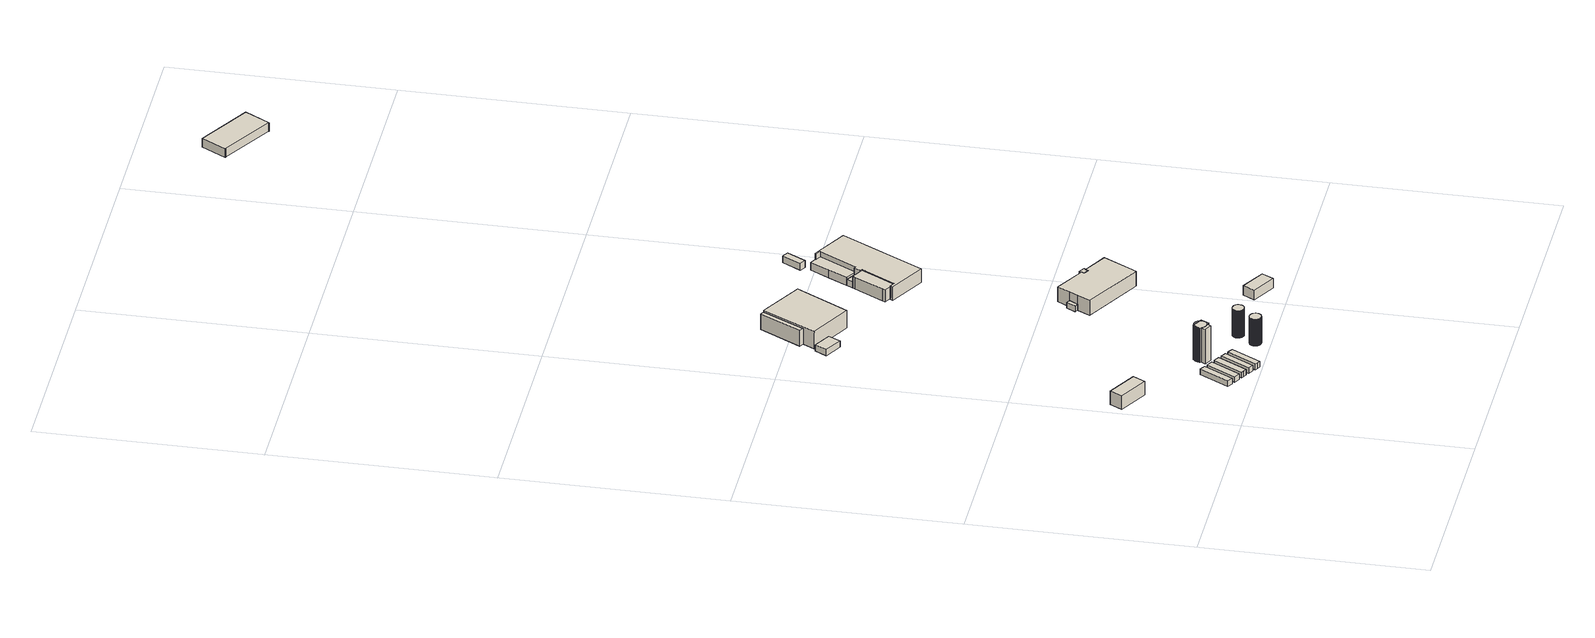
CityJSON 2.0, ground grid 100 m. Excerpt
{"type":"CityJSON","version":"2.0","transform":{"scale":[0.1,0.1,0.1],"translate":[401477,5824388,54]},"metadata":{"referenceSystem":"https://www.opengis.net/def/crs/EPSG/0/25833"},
"CityObjects":{
"building1":{"type":"Building","attributes":{"Gemeindeschluessel":"11000010","BezugspunktDach":"2200","function":"31001_2621","measuredHeight":6.7,"storeysAboveGround":1},"address":[{"country":"Germany","locality":"Berlin","thoroughfareNumber":"5 (5)","thoroughfareName":"Nordring"}],"geometry":[{"type":"Solid","lod":"1","boundaries":[[[[0,1,2,3]],[[4,5,6,7]],[[4,7,3,2]],[[5,4,2,1]],[[6,5,1,0]],[[7,6,0,3]]]]}]},
"building2":{"type":"Building","attributes":{"Gemeindeschluessel":"11000010","BezugspunktDach":"2200","function":"31001_2140","measuredHeight":3.42,"storeysAboveGround":1},"address":[{"country":"Germany","locality":"Berlin","thoroughfareNumber":"5 (12)","thoroughfareName":"Nordring"}],"geometry":[{"type":"Solid","lod":"1","boundaries":[[[[8,9,10,11,12]],[[13,14,15,16,17]],[[13,17,12,11]],[[14,13,11,10]],[[15,14,10,9]],[[16,15,9,8]],[[17,16,8,12]]]]}]},
"building3":{"type":"Building","attributes":{"Gemeindeschluessel":"11000010","BezugspunktDach":"2200","function":"31001_2140","measuredHeight":3.29,"storeysAboveGround":1},"address":[{"country":"Germany","locality":"Berlin","thoroughfareNumber":"5 (13)","thoroughfareName":"Nordring"}],"geometry":[{"type":"Solid","lod":"1","boundaries":[[[[18,19,20,21,22]],[[23,24,25,26,27]],[[23,27,22,21]],[[24,23,21,20]],[[25,24,20,19]],[[26,25,19,18]],[[27,26,18,22]]]]}]},
"building4":{"type":"Building","attributes":{"Gemeindeschluessel":"11000010","BezugspunktDach":"2200","function":"31001_2140","measuredHeight":3.5,"storeysAboveGround":1},"address":[{"country":"Germany","locality":"Berlin","thoroughfareNumber":"5 (14)","thoroughfareName":"Nordring"}],"geometry":[{"type":"Solid","lod":"1","boundaries":[[[[28,29,30,31,32,33]],[[34,35,36,37,38,39]],[[34,39,33,32]],[[35,34,32,31]],[[36,35,31,30]],[[37,36,30,29]],[[38,37,29,28]],[[39,38,28,33]]]]}]},
"building5":{"type":"Building","attributes":{"Gemeindeschluessel":"11000010","BezugspunktDach":"2200","function":"31001_2140","measuredHeight":3.23,"storeysAboveGround":1},"address":[{"country":"Germany","locality":"Berlin","thoroughfareNumber":"5 (15)","thoroughfareName":"Nordring"}],"geometry":[{"type":"Solid","lod":"1","boundaries":[[[[40,41,42,43,44]],[[45,46,47,48,49]],[[45,49,44,43]],[[46,45,43,42]],[[47,46,42,41]],[[48,47,41,40]],[[49,48,40,44]]]]}]},
"building6":{"type":"Building","attributes":{"Gemeindeschluessel":"11000010","BezugspunktDach":"2200","function":"31001_2140","measuredHeight":3.29,"storeysAboveGround":1},"address":[{"country":"Germany","locality":"Berlin","thoroughfareNumber":"5 (16)","thoroughfareName":"Nordring"}],"geometry":[{"type":"Solid","lod":"1","boundaries":[[[[50,51,52,53,54,55]],[[56,57,58,59,60,61]],[[56,61,55,54]],[[57,56,54,53]],[[58,57,53,52]],[[59,58,52,51]],[[60,59,51,50]],[[61,60,50,55]]]]}]},
"building7":{"type":"Building","attributes":{"Gemeindeschluessel":"11000010","BezugspunktDach":"2200","function":"31001_2200","measuredHeight":16.96,"storeysAboveGround":1},"address":[{"country":"Germany","locality":"Berlin","thoroughfareNumber":"5 (17)","thoroughfareName":"Nordring"}],"geometry":[{"type":"Solid","lod":"1","boundaries":[[[[62,63,64,65,66,67,68,69]],[[70,71,72,73,74,75,76,77]],[[70,77,69,68]],[[71,70,68,67]],[[72,71,67,66]],[[73,72,66,65]],[[74,73,65,64]],[[75,74,64,63]],[[76,75,63,62]],[[77,76,62,69]]]]}]},
"building8":{"type":"Building","attributes":{"Gemeindeschluessel":"11000010","BezugspunktDach":"2200","function":"31001_2140","measuredHeight":17.01,"storeysAboveGround":4},"address":[{"country":"Germany","locality":"Berlin","thoroughfareNumber":"5 (18)","thoroughfareName":"Nordring"}],"geometry":[{"type":"MultiSurface","lod":"1","boundaries":[[[78,79,68,80,81,82,83,84,85,86,87,88,89,90,91,92,93,94,95,96,97,98,99,100,101,102,103,104,105,106,107,108,109,110,111,112,113,114,115,116,117,118,119,120,121,122,123,124,125,126,127,128,129]],[[130,131,132,133,134,135,136,137,138,139,140,141,142,143,144,145,146,147,148,149,150,151,152,153,154,155,156,157,158,159,160,161,162,163,164,165,166,167,168,169,170,171,172,173,174,175,176,177,178,70,179,180,181]],[[130,181,129,128]],[[131,130,128,127]],[[132,131,127,126]],[[133,132,126,125]],[[134,133,125,124]],[[135,134,124,123]],[[136,135,123,122]],[[137,136,122,121]],[[138,137,121,120]],[[139,138,120,119]],[[140,139,119,118]],[[141,140,118,117]],[[142,141,117,116]],[[143,142,116,115]],[[144,143,115,114]],[[145,144,114,113]],[[146,145,113,112]],[[147,146,112,111]],[[148,147,111,110]],[[149,148,110,109]],[[150,149,109,108]],[[151,150,108,107]],[[152,151,107,106]],[[153,152,106,105]],[[154,153,105,104]],[[155,154,104,103]],[[156,155,103,102]],[[157,156,102,101]],[[158,157,101,100]],[[159,158,100,99]],[[160,159,99,98]],[[161,160,98,97]],[[162,161,97,96]],[[163,162,96,95]],[[164,163,95,94]],[[165,164,94,93]],[[166,165,93,92]],[[167,166,92,91]],[[168,167,91,90]],[[169,90,89]],[[170,169,89,88]],[[171,170,88,87]],[[172,171,87,86]],[[173,172,86,85]],[[174,173,85,84]],[[175,174,84,83]],[[176,175,83,82]],[[177,176,82,81]],[[178,177,81,80]],[[70,178,80,68]],[[179,70,68,79]],[[180,179,79,78]],[[181,180,78,129]]]}]},
"building9":{"type":"Building","attributes":{"Gemeindeschluessel":"11000010","BezugspunktDach":"2200","function":"31001_2140","measuredHeight":13.08,"storeysAboveGround":3},"address":[{"country":"Germany","locality":"Berlin","thoroughfareNumber":"5 (23)","thoroughfareName":"Nordring"}],"geometry":[{"type":"MultiSurface","lod":"1","boundaries":[[[182,183,184,185,186,187,188,189,190,191,192,193,194,195,196,197,198,199,200,201,202,203,204,205,206,207,208,209,210,211,212,213,214,215,216,217,218,219,220,221,222,223,224,225,226,227,228,229,230,231,232]],[[233,234,235,236,237,238,239,240,241,242,243,244,245,246,247,248,249,250,251,252,253,254,255,256,257,258,259,260,261,262,263,264,265,266,267,268,269,270,271,272,273,274,275,276,277,278,279,280,281,282,283]],[[233,283,232,231]],[[234,233,231,230]],[[235,234,230,229]],[[236,235,229,228]],[[237,236,228,227]],[[238,237,227,226]],[[239,238,226,225]],[[240,239,225,224]],[[241,240,224,223]],[[242,241,223,222]],[[243,242,222,221]],[[244,243,221,220]],[[245,244,220,219]],[[246,245,219,218]],[[247,246,218,217]],[[248,247,217,216]],[[249,248,216,215]],[[250,249,215,214]],[[251,250,214,213]],[[252,251,213,212]],[[253,252,212,211]],[[254,253,211,210]],[[255,254,210,209]],[[256,255,209,208]],[[257,256,208,207]],[[258,257,207,206]],[[259,258,206,205]],[[260,259,205,204]],[[261,260,204,203]],[[262,261,203,202]],[[263,262,202,201]],[[264,263,201,200]],[[265,264,200,199]],[[266,265,199,198]],[[267,266,198,197]],[[268,267,197,196]],[[269,268,196,195]],[[270,269,195,194]],[[271,194,193]],[[272,271,193,192]],[[273,272,192,191]],[[274,273,191,190]],[[275,274,190,189]],[[276,275,189,188]],[[277,276,188,187]],[[278,277,187,186]],[[279,278,186,185]],[[280,279,185,184]],[[281,280,184,183]],[[282,281,183,182]],[[283,282,182,232]]]}]},
"building10":{"type":"Building","attributes":{"Gemeindeschluessel":"11000010","BezugspunktDach":"2200","function":"31001_2140","measuredHeight":13.25,"storeysAboveGround":3},"address":[{"country":"Germany","locality":"Berlin","thoroughfareNumber":"5 (26)","thoroughfareName":"Nordring"}],"geometry":[{"type":"MultiSurface","lod":"1","boundaries":[[[284,285,286,287,288,289,290,291,292,293,294,295,296,297,298,299,300,301,302,303,304,305,306,307,308,309,310,311,312,313,314,315,316,317,318,319,320,321,322,323,324,325,326,327,328,329,330,331,332,333,334]],[[335,336,337,338,339,340,341,342,343,344,345,346,347,348,349,350,351,352,353,354,355,356,357,358,359,360,361,362,363,364,365,366,367,368,369,370,371,372,373,374,375,376,377,378,379,380,381,382,383,384,385]],[[335,385,334,333]],[[336,335,333,332]],[[337,336,332,331]],[[338,337,331,330]],[[339,338,330,329]],[[340,339,329,328]],[[341,340,328,327]],[[342,341,327,326]],[[343,342,326,325]],[[344,343,325,324]],[[345,344,324,323]],[[346,345,323,322]],[[347,346,322,321]],[[348,347,321,320]],[[349,348,320,319]],[[350,349,319,318]],[[351,350,318,317]],[[352,351,317,316]],[[353,352,316,315]],[[354,353,315,314]],[[355,354,314,313]],[[356,355,313,312]],[[357,356,312,311]],[[358,357,311,310]],[[359,358,310,309]],[[360,359,309,308]],[[361,360,308,307]],[[362,361,307,306]],[[363,362,306,305]],[[364,363,305,304]],[[365,364,304,303]],[[366,365,303,302]],[[367,366,302,301]],[[368,367,301,300]],[[369,368,300,299]],[[370,369,299,298]],[[371,370,298,297]],[[372,371,297,296]],[[373,296,295]],[[374,373,295,294]],[[375,374,294,293]],[[376,375,293,292]],[[377,376,292,291]],[[378,377,291,290]],[[379,378,290,289]],[[380,379,289,288]],[[381,380,288,287]],[[382,381,287,286]],[[383,382,286,285]],[[384,383,285,284]],[[385,384,284,334]]]}]},
"building11":{"type":"Building","attributes":{"Gemeindeschluessel":"11000010","BezugspunktDach":"2200","function":"31001_2120","measuredHeight":3.06,"storeysAboveGround":1},"address":[{"country":"Germany","locality":"Berlin","thoroughfareNumber":"5 (11)","thoroughfareName":"Nordring"}],"geometry":[{"type":"Solid","lod":"1","boundaries":[[[[386,387,388,389]],[[390,391,392,393]],[[390,393,389,388]],[[391,390,388,387]],[[392,391,387,386]],[[393,392,386,389]]]]}]},
"building12":{"type":"Building","attributes":{"Gemeindeschluessel":"11000010","function":"31001_2100"},"address":[{"country":"Germany","locality":"Berlin","thoroughfareNumber":"5 (4)","thoroughfareName":"Nordring"}],"children":["building12-1","building12-2"]},
"building12-1":{"type":"BuildingPart","attributes":{"BezugspunktDach":"2200","measuredHeight":9.56,"storeysAboveGround":1},"parents":["building12"],"geometry":[{"type":"MultiSurface","lod":"1","boundaries":[[[394,395,396,397]],[[398,399,400,401]],[[402,403,404,405,401,397,396]],[[399,398,396,395]],[[400,399,395,394]],[[401,400,394,397]],[[398,405,404,403,402]]]}]},
"building12-2":{"type":"BuildingPart","attributes":{"BezugspunktDach":"2200","measuredHeight":7.71,"storeysAboveGround":1},"parents":["building12"],"geometry":[{"type":"Solid","lod":"1","boundaries":[[[[404,403,406,407]],[[408,398,405,409]],[[408,409,407,406]],[[398,408,406,403]],[[409,405,404,407]],[[405,398,403,404]]]]}]},
"building13":{"type":"Building","attributes":{"Gemeindeschluessel":"11000010","BezugspunktDach":"2200","function":"51009_1610","measuredHeight":2.92,"storeysAboveGround":0},"address":[{"country":"Germany","locality":"Berlin"}],"geometry":[{"type":"Solid","lod":"1","boundaries":[[[[410,411,412,413]],[[414,415,416,417]],[[414,417,413,412]],[[415,414,412,411]],[[416,415,411,410]],[[417,416,410,413]]]]}]},
"building14":{"type":"Building","attributes":{"Gemeindeschluessel":"11000010","BezugspunktDach":"2200","function":"51009_1610","measuredHeight":4.7,"storeysAboveGround":0},"address":[{"country":"Germany","locality":"Berlin"}],"geometry":[{"type":"Solid","lod":"1","boundaries":[[[[418,419,420,421]],[[422,423,424,425]],[[422,425,421,420]],[[423,422,420,419]],[[424,423,419,418]],[[425,424,418,421]]]]}]},
"building15":{"type":"Building","attributes":{"Gemeindeschluessel":"11000010","BezugspunktDach":"2200","function":"31001_2200","measuredHeight":7.33,"storeysAboveGround":2},"address":[{"country":"Germany","locality":"Berlin","thoroughfareNumber":"5 (6)","thoroughfareName":"Nordring"}],"geometry":[{"type":"Solid","lod":"1","boundaries":[[[[426,427,428,429,430,431,432,433,434,435,436,437]],[[438,439,440,441,442,443,444,445,446,447,448,449]],[[438,449,437,436]],[[439,438,436,435]],[[440,439,435,434]],[[441,440,434,433]],[[442,441,433,432]],[[443,442,432,431]],[[444,443,431,430]],[[445,444,430,429]],[[446,445,429,428]],[[447,446,428,427]],[[448,447,427,426]],[[449,448,426,437]]]]}]},
"building16":{"type":"Building","attributes":{"Gemeindeschluessel":"11000010","BezugspunktDach":"2200","function":"51009_1610","measuredHeight":7.3,"storeysAboveGround":0},"address":[{"country":"Germany","locality":"Berlin"}],"geometry":[{"type":"Solid","lod":"1","boundaries":[[[[450,451,452,453,454,455,456,457]],[[458,459,460,461,462,463,464,465]],[[458,465,457,456]],[[459,458,456,455]],[[460,459,455,454]],[[461,460,454,453]],[[462,461,453,452]],[[463,462,452,451]],[[464,463,451,450]],[[465,464,450,457]]]]}]},
"building17":{"type":"Building","attributes":{"Gemeindeschluessel":"11000010","BezugspunktDach":"2200","function":"31001_2200","measuredHeight":6.39,"storeysAboveGround":1},"address":[{"country":"Germany","locality":"Berlin","thoroughfareNumber":"5 (7)","thoroughfareName":"Nordring"}],"geometry":[{"type":"Solid","lod":"1","boundaries":[[[[466,467,468,469,470,471,472,473,474,475,476]],[[477,478,479,480,481,482,483,484,485,486,487]],[[477,487,476,475]],[[478,477,475,474]],[[479,478,474,473]],[[480,479,473,472]],[[481,480,472,471]],[[482,481,471,470]],[[483,482,470,469]],[[484,483,469,468]],[[485,484,468,467]],[[486,485,467,466]],[[487,486,466,476]]]]}]},
"building18":{"type":"Building","attributes":{"Gemeindeschluessel":"11000010","BezugspunktDach":"2200","function":"51009_1610","measuredHeight":2.88,"storeysAboveGround":0},"address":[{"country":"Germany","locality":"Berlin"}],"geometry":[{"type":"Solid","lod":"1","boundaries":[[[[488,489,490,491]],[[492,493,481,494]],[[492,494,491,490]],[[493,492,490,489]],[[481,493,489,488]],[[494,481,488,491]]]]}]},
"building19":{"type":"Building","attributes":{"Gemeindeschluessel":"11000010","BezugspunktDach":"2200","function":"51009_1610","measuredHeight":6.7,"storeysAboveGround":0},"address":[{"country":"Germany","locality":"Berlin"}],"geometry":[{"type":"Solid","lod":"1","boundaries":[[[[495,496,497,498,499,500,501,502,503,504,505,506]],[[507,508,509,510,511,512,513,514,515,516,517,518]],[[507,518,506,505]],[[508,507,505,504]],[[509,508,504,503]],[[510,509,503,502]],[[511,510,502,501]],[[512,511,501,500]],[[513,512,500,499]],[[514,513,499,498]],[[515,514,498,497]],[[516,515,497,496]],[[517,516,496,495]],[[518,517,495,506]]]]}]},
"building20":{"type":"Building","attributes":{"Gemeindeschluessel":"11000010","BezugspunktDach":"2200","function":"31001_2200","measuredHeight":5.13,"storeysAboveGround":1},"address":[{"country":"Germany","locality":"Berlin","thoroughfareNumber":"5 (8)","thoroughfareName":"Nordring"}],"geometry":[{"type":"Solid","lod":"1","boundaries":[[[[519,520,521,522,523,524,525,526,527]],[[528,529,530,531,532,533,493,492,534]],[[528,534,527,526]],[[529,528,526,525]],[[530,529,525,524]],[[531,530,524,523]],[[532,531,523,522]],[[533,532,522,521]],[[493,533,521,520]],[[492,493,520,519]],[[534,492,519,527]]]]}]},
"building21":{"type":"Building","attributes":{"Gemeindeschluessel":"11000010","BezugspunktDach":"2200","function":"31001_2200","measuredHeight":3.41,"storeysAboveGround":1},"address":[{"country":"Germany","locality":"Berlin","thoroughfareNumber":"5 (9)","thoroughfareName":"Nordring"}],"geometry":[{"type":"Solid","lod":"1","boundaries":[[[[535,536,537,538]],[[539,540,541,542]],[[539,542,538,537]],[[540,539,537,536]],[[541,540,536,535]],[[542,541,535,538]]]]}]},
"building22":{"type":"Building","attributes":{"Gemeindeschluessel":"11000010","BezugspunktDach":"2200","function":"31001_2100","measuredHeight":4.3,"storeysAboveGround":1},"address":[{"country":"Germany","locality":"Berlin","thoroughfareNumber":"30","thoroughfareName":"Hellersdorfer Weg"}],"geometry":[{"type":"Solid","lod":"1","boundaries":[[[[543,544,545,546,547,548,549,550]],[[551,552,553,554,555,556,557,558]],[[551,558,550,549]],[[552,551,549,548]],[[553,552,548,547]],[[554,553,547,546]],[[555,554,546,545]],[[556,555,545,544]],[[557,556,544,543]],[[558,557,543,550]]]]}]}
},
"vertices":[
[137,441,96],[167,496,96],[33,570,96],[3,515,96],[33,570,30],[167,496,30],[137,441,30],[3,515,30],
[294,96,57],[368,228,57],[356,235,57],[343,242,57],[269,110,57],[343,242,29],[356,235,29],[368,228,29],[294,96,29],[269,110,29],
[334,74,57],[408,206,57],[395,213,57],[382,220,57],[308,88,57],[382,220,30],[395,213,30],[408,206,30],[334,74,30],[308,88,30],
[360,59,58],[373,52,58],[447,184,58],[434,191,58],[421,198,58],[347,66,58],[421,198,30],[434,191,30],[447,184,30],[373,52,30],[360,59,30],[347,66,30],
[412,30,57],[486,162,57],[473,169,57],[461,176,57],[387,44,57],[461,176,30],[473,169,30],[486,162,30],[412,30,30],[387,44,30],
[439,15,56],[451,8,56],[525,140,56],[513,147,56],[500,154,56],[426,22,56],[500,154,28],[513,147,28],[525,140,28],[451,8,28],[439,15,28],[426,22,28],
[469,221,197],[480,239,197],[488,235,197],[507,269,197],[460,295,197],[441,261,197],[446,258,197],[435,240,197],[446,258,27],[441,261,27],[460,295,27],[507,269,27],[488,235,27],[480,239,27],[469,221,27],[435,240,27],
[444,265,197],[445,261,197],[447,255,197],[449,252,197],[451,249,197],[453,247,197],[455,245,197],[458,243,197],[461,241,197],[464,240,197],[467,239,197],[471,239,197],[474,239,197],[477,239,197],[480,240,197],[484,241,197],[487,243,197],[489,245,197],[492,247,197],[494,249,197],[496,252,197],[498,255,197],[499,258,197],[500,261,197],[500,265,197],[500,268,197],[500,271,197],[499,274,197],[498,278,197],[497,281,197],[495,283,197],[493,286,197],[491,288,197],[488,290,197],[485,292,197],[482,293,197],[479,294,197],[476,295,197],[472,295,197],[469,295,197],[466,294,197],[463,293,197],[460,292,197],[457,290,197],[454,288,197],[452,286,197],[450,283,197],[448,281,197],[446,278,197],[445,274,197],[445,271,197],[444,268,197],[445,271,27],[445,274,27],[446,278,27],[448,281,27],[450,283,27],[452,286,27],[454,288,27],[457,290,27],[460,292,27],[463,293,27],[466,294,27],[469,295,27],[472,295,27],[476,295,27],[479,294,27],[482,293,27],[485,292,27],[488,290,27],[491,288,27],[493,286,27],[495,283,27],[497,281,27],[498,278,27],[499,274,27],[500,271,27],[500,268,27],[500,265,27],[500,261,27],[499,258,27],[498,255,27],[496,252,27],[494,249,27],[492,247,27],[489,245,27],[487,243,27],[484,241,27],[480,240,27],[477,239,27],[474,239,27],[471,239,27],[467,239,27],[464,240,27],[461,241,27],[458,243,27],[455,245,27],[453,247,27],[451,249,27],[449,252,27],[447,255,27],[445,261,27],[444,265,27],[444,268,27],
[618,59,157],[619,56,157],[620,53,157],[621,50,157],[623,48,157],[625,45,157],[627,43,157],[630,41,157],[633,40,157],[635,39,157],[639,38,157],[642,38,157],[645,38,157],[648,38,157],[651,39,157],[654,40,157],[657,41,157],[659,43,157],[662,45,157],[664,48,157],[666,50,157],[667,53,157],[668,56,157],[669,59,157],[669,63,157],[669,66,157],[668,69,157],[667,72,157],[666,75,157],[665,78,157],[663,80,157],[661,82,157],[658,84,157],[655,86,157],[653,87,157],[650,88,157],[646,89,157],[643,89,157],[640,89,157],[637,88,157],[634,87,157],[631,86,157],[628,84,157],[626,82,157],[624,80,157],[622,78,157],[620,75,157],[619,72,157],[618,69,157],[618,66,157],[618,63,157],[618,66,26],[618,69,26],[619,72,26],[620,75,26],[622,78,26],[624,80,26],[626,82,26],[628,84,26],[631,86,26],[634,87,26],[637,88,26],[640,89,26],[643,89,26],[646,89,26],[650,88,26],[653,87,26],[655,86,26],[658,84,26],[661,82,26],[663,80,26],[665,78,26],[666,75,26],[667,72,26],[668,69,26],[669,66,26],[669,63,26],[669,59,26],[668,56,26],[667,53,26],[666,50,26],[664,48,26],[662,45,26],[659,43,26],[657,41,26],[654,40,26],[651,39,26],[648,38,26],[645,38,26],[642,38,26],[639,38,26],[635,39,26],[633,40,26],[630,41,26],[627,43,26],[625,45,26],[623,48,26],[621,50,26],[620,53,26],[619,56,26],[618,59,26],[618,63,26],
[664,142,162],[665,138,162],[666,136,162],[667,133,162],[669,130,162],[671,128,162],[673,126,162],[676,124,162],[679,122,162],[682,121,162],[685,120,162],[688,120,162],[691,120,162],[694,120,162],[697,121,162],[700,122,162],[703,124,162],[705,126,162],[708,128,162],[710,130,162],[712,133,162],[713,136,162],[714,138,162],[715,142,162],[715,145,162],[715,148,162],[714,151,162],[714,154,162],[712,157,162],[711,160,162],[709,162,162],[707,165,162],[704,167,162],[702,168,162],[699,169,162],[696,170,162],[693,171,162],[689,171,162],[686,171,162],[683,170,162],[680,169,162],[677,168,162],[675,167,162],[672,165,162],[670,162,162],[668,160,162],[666,157,162],[665,154,162],[664,151,162],[664,148,162],[664,145,162],[664,148,29],[664,151,29],[665,154,29],[666,157,29],[668,160,29],[670,162,29],[672,165,29],[675,167,29],[677,168,29],[680,169,29],[683,170,29],[686,171,29],[689,171,29],[693,171,29],[696,170,29],[699,169,29],[702,168,29],[704,167,29],[707,165,29],[709,162,29],[711,160,29],[712,157,29],[714,154,29],[714,151,29],[715,148,29],[715,145,29],[715,142,29],[714,138,29],[713,136,29],[712,133,29],[710,130,29],[708,128,29],[705,126,29],[703,124,29],[700,122,29],[697,121,29],[694,120,29],[691,120,29],[688,120,29],[685,120,29],[682,121,29],[679,122,29],[676,124,29],[673,126,29],[671,128,29],[669,130,29],[667,133,29],[666,136,29],[665,138,29],[664,142,29],[664,145,29],
[282,1776,57],[310,1830,57],[231,1873,57],[202,1819,57],[231,1873,27],[310,1830,27],[282,1776,27],[202,1819,27],
[436,1776,114],[570,2013,114],[374,2121,114],[246,1880,114],[374,2121,28],[570,2013,28],[436,1776,28],[246,1880,28],[374,2121,34],[374,2121,105],[274,1932,105],[274,1932,28],
[358,2130,105],[255,1943,105],[358,2130,28],[255,1943,28],
[759,848,58],[781,887,58],[766,895,58],[744,856,58],[766,895,29],[781,887,29],[759,848,29],[744,856,29],
[1091,72,74],[1120,125,74],[1011,185,74],[982,132,74],[1011,185,27],[1120,125,27],[1091,72,27],[982,132,27],
[998,643,101],[1081,794,101],[973,854,101],[971,855,101],[963,842,101],[941,854,101],[949,867,101],[946,869,101],[812,943,101],[781,887,101],[759,848,101],[728,791,101],[759,848,28],[781,887,28],[812,943,28],[946,869,28],[949,867,28],[941,854,28],[963,842,28],[971,855,28],[973,854,28],[1081,794,28],[998,643,28],[728,791,28],
[963,842,102],[971,855,102],[973,854,102],[978,862,102],[951,877,102],[946,869,102],[949,867,102],[941,854,102],[949,867,29],[946,869,29],[951,877,29],[978,862,29],[973,854,29],[971,855,29],[963,842,29],[941,854,29],
[707,1641,85],[730,1628,85],[736,1640,85],[808,1771,85],[815,1783,85],[805,1789,85],[784,1800,85],[762,1813,85],[755,1800,85],[683,1670,85],[676,1658,85],[683,1670,26],[755,1800,26],[762,1813,26],[784,1800,26],[805,1789,26],[815,1783,26],[808,1771,26],[736,1640,26],[730,1628,26],[707,1641,26],[676,1658,26],
[805,1789,55],[821,1817,55],[778,1841,55],[763,1812,55],[778,1841,26],[821,1817,26],[763,1812,26],
[865,1538,90],[1070,1912,90],[906,2002,90],[902,1996,90],[925,1983,90],[830,1812,90],[821,1817,90],[805,1789,90],[815,1783,90],[730,1628,90],[707,1641,90],[701,1629,90],[707,1641,23],[730,1628,23],[815,1783,23],[805,1789,23],[821,1817,23],[830,1812,23],[925,1983,23],[902,1996,23],[906,2002,23],[1070,1912,23],[865,1538,23],[701,1629,23],
[778,1841,65],[821,1817,65],[830,1812,65],[878,1898,65],[925,1983,65],[902,1996,65],[871,2013,65],[824,1927,65],[777,1841,65],[824,1927,26],[871,2013,26],[902,1996,26],[925,1983,26],[878,1898,26],[830,1812,26],[777,1841,26],
[886,2041,61],[933,2125,61],[907,2140,61],[860,2056,61],[907,2140,27],[933,2125,27],[886,2041,27],[860,2056,27],
[1337,4610,50],[1338,4612,50],[1575,4474,50],[1574,4472,50],[1577,4470,50],[1643,4583,50],[1399,4724,50],[1333,4612,50],[1399,4724,8],[1643,4583,8],[1577,4470,8],[1574,4472,8],[1575,4474,8],[1338,4612,8],[1337,4610,8],[1333,4612,8]
]}
